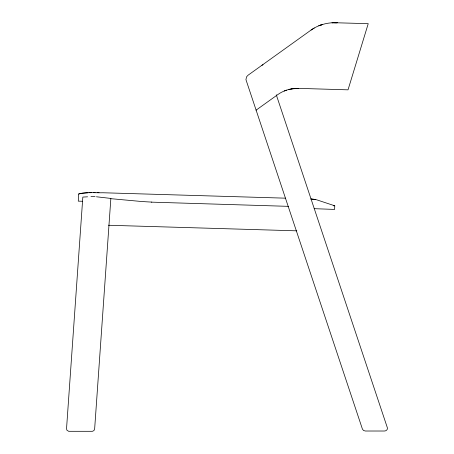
<?xml version="1.0" encoding="UTF-8"?>
<svg xmlns="http://www.w3.org/2000/svg" width="454" height="454" viewBox="0 0 454 454"><rect width="100%" height="100%" fill="white"/><g stroke="black" fill="none" stroke-linecap="round" stroke-linejoin="round"><path stroke-width="0.68" d="M285.572 198.171L103.075 192.763C95.005 192.978 86.294 191.764 78.576 194.102L78.281 201.15L82.52 201.275M310.916 198.983L316.239 199.669L334.763 205.804L334.615 209.425L314.185 208.675M256.028 110.203L277.962 94.477C283.954 90.198 291.406 88.167 298.738 88.377L348.031 89.835L368.234 23.67L333.849 22.706L337.135 22.751C327.97 22.263 318.612 24.703 311.098 30.038L248.077 75.205L246.624 76.737L245.932 79.603L362.434 429.132L363.529 430.488L365.374 431.016L384.413 431.016C386.121 431.062 387.903 429.512 387.353 427.719L276.276 94.79M311.098 30.038L314.259 28.012M261.941 65.268L263.002 64.774M78.667 193.949L80.664 193.387M284.221 91.01L286.508 90.153M288.869 89.461L292.518 88.734M291.286 88.933L298.738 88.377M81.555 193.262L88.059 192.791M87.577 196.809L82.832 197.076L66.545 428.553L66.874 430.159L68.645 431.3L92.44 431.3L93.938 430.596L94.648 428.865L110.855 198.426L96.435 196.781M90.97 196.622L95.056 196.622M295.327 88.439L297.489 88.36M89.705 192.734L91.441 192.689M93.257 192.661L95.141 192.649M97.077 192.655L99.051 192.678M335.631 22.706L337.311 22.751M110.413 198.642L143.356 201.661M288.676 206.354L151.483 202.143M108.483 225.252L296.831 230.831M333.344 205.758L334.763 205.804M311.018 199.056L313.839 199.244M314.622 199.346L315.292 199.448M151.789 202.098A40.695 2.537 1.5 0 1 143.782 201.633M321.25 24.885L318.844 25.776L322.119 24.601L321.25 24.885M333.27 22.723L331.976 22.791L336.022 22.717L333.27 22.723"/></g></svg>
